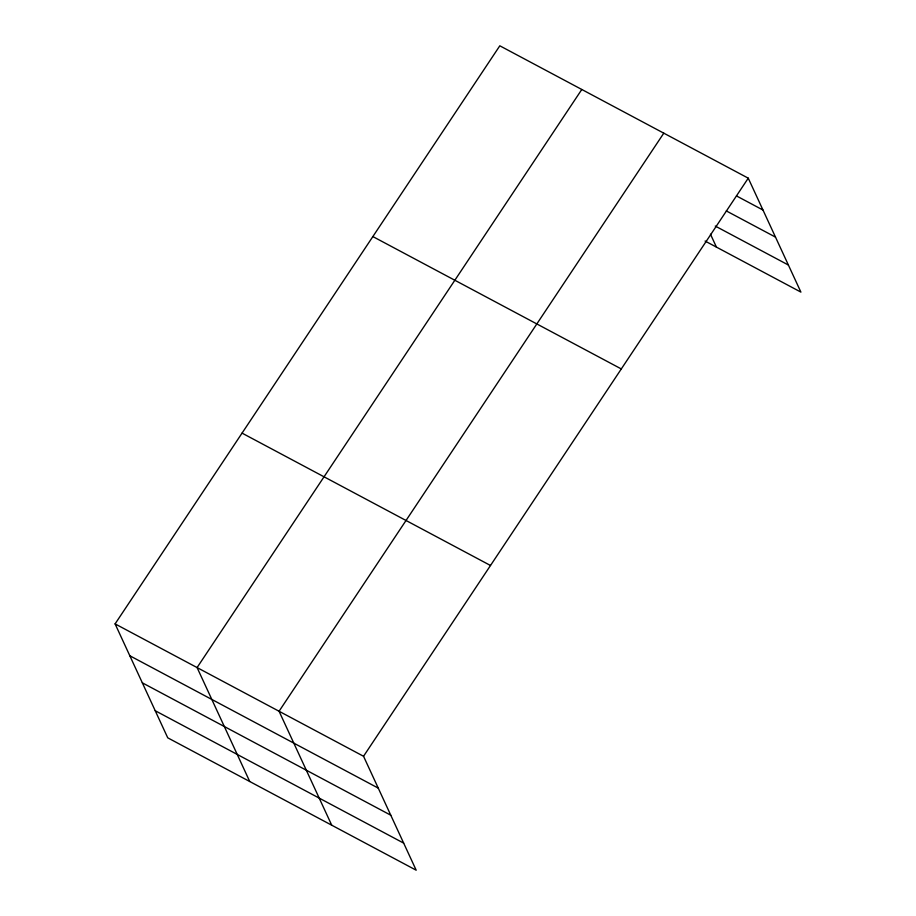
<?xml version="1.0" encoding="UTF-8"?>
<svg xmlns="http://www.w3.org/2000/svg" width="916" height="916" viewBox="0 0 916 916"><rect width="100%" height="100%" fill="white"/><g stroke="black" fill="none" stroke-linecap="round" stroke-linejoin="round"><path stroke-width="1.37" d="M115.095 623.888L363.538 756.261L416.185 870.2L167.743 737.827L115.095 623.888L499.815 45.8L748.258 178.173L800.905 292.112L705.08 241.057M581.797 89.482L197.089 667.569L249.736 781.508M663.791 133.163L279.071 711.251L331.718 825.19M363.538 756.261L748.258 178.173M736.498 195.932L762.982 210.039M726.319 210.92L775.497 237.118M715.259 226.069L788.39 265.033M372.858 236.568L621.3 368.942M242.053 433.119L490.495 565.493M129.82 655.753L378.262 788.126M142.335 682.832L390.777 815.206M155.228 710.736L403.67 843.121M710.472 234.21L716.427 247.102"/></g></svg>
